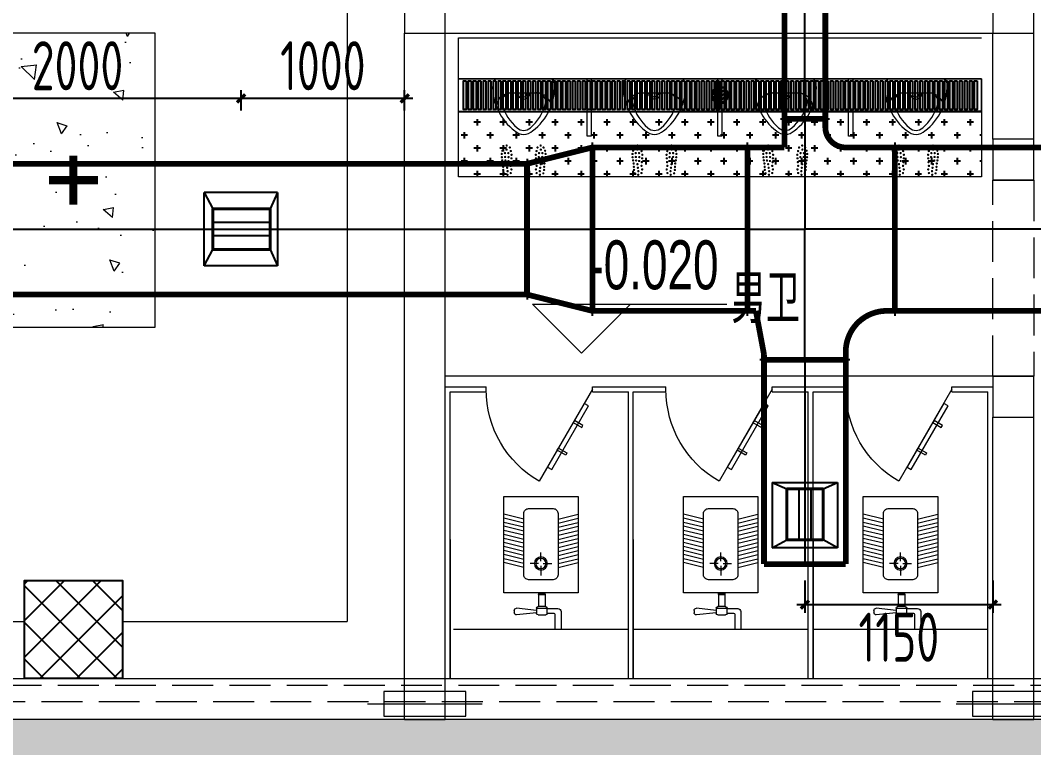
# Model space of a CAD drawing. Extents: x 4 to 13611208, y -605838 to 574722.
# Drawn here: x 12973639 to 12979839, y 414128 to 418580 of the extents above; entities that cross this region are included whole.
import ezdxf

# ---------------------------------------------------------------- set-up
doc = ezdxf.new("R2010")
doc.units = 0
doc.header["$LTSCALE"] = 1000
doc.header["$MEASUREMENT"] = 0
doc.linetypes.add('CENTER2', pattern=[28.575, 19.05, -3.175, 3.175, -3.175])
doc.linetypes.add('DASH', pattern=[0.35, 0.25, -0.1])
for name, color, linetype, lineweight in [('1-卫生洁具', 8, 'Continuous', 5), ('1-卫生间-设备', 8, 'Continuous', 13), ('1-预埋件', 8, 'Continuous', 5), ('建筑底图', 8, 'Continuous', 13), ('预埋件', 8, 'Continuous', 5)]:
    doc.layers.add(name, color=color, linetype=linetype, lineweight=lineweight)
for name, color, linetype in [('DUCT-X-P中心线', 5, 'CENTER2'), ('DUCT-X-P标注', 7, 'Continuous'), ('DUCT-X-P法兰', 2, 'Continuous'), ('DUCT-X-P管', 31, 'Continuous'), ('DUCT-X-P管端线', 2, 'Continuous'), ('DUCT-X-P风口', 7, 'Continuous'), ('洁具', 253, 'Continuous'), ('脚丫子', 8, 'Continuous')]:
    doc.layers.add(name, color=color, linetype=linetype)
doc.styles.add('du', font='gbenor.shx', dxfattribs={"width": 0.8, "bigfont": 'hztxt.shx'})
doc.styles.add('rs9-hz', font='rs9.shx', dxfattribs={"width": 0.7, "height": 3.5, "bigfont": 'hztxt.shx'})
doc.dimstyles.new('67', dxfattribs={"dimscale": 100, "dimtxt": 3, "dimasz": 0.5, "dimexe": 0.5, "dimexo": 2, "dimgap": 0.5, "dimtad": 2, "dimdec": 0, "dimrnd": 5, "dimzin": 0, "dimdsep": 46, "dimtxsty": 'du', "dimblk": 'ARCHTICK', "dimcen": 0, "dimdle": 0.5, "dimclrd": 256, "dimclre": 256, "dimclrt": 256, "dimazin": 0, "dimtfac": 1, "dimtdec": 0, "dimtix": 1, "dimtmove": 2, "dimatfit": 3, "dimfxl": 100, "dimtolj": 1, "dimtzin": 0, "dimlwd": -1, "dimlwe": -1, "dimarcsym": 0})

# ---------------------------------------------------------------- blocks, each defined once
blk = doc.blocks.new('dxg')
at = {"layer": '预埋件', "color": 8}
blk.add_line((12400099.7, -4150605.3), (12400799.7, -4150605.3), dxfattribs=at)
blk.add_lwpolyline([(12400199.7, -4150680.3), (12400199.7, -4150530.3), (12400699.7, -4150530.3), (12400699.7, -4150680.3), (12400199.7, -4150680.3)], dxfattribs=at)
blk = doc.blocks.new('小便斗')
at = {"layer": '1-卫生洁具'}
for p, q in [((4656537.5, -5638113.1), (4656537.5, -5638428.8)), ((4656624.2, -5638190.4), (4656624.2, -5638351.5))]:
    blk.add_line(p, q, dxfattribs=at)
for centre, radius, start, end in [((4656569.7, -5638113.1), 32.2, 85.60608, 180), ((4656584.7, -5638418.5), 337.8, 36.72012, 92.13291), ((4656717, -5638193.9), 92.9, 102.05962, 177.86108), ((4656677.8, -5638190.4), 53.7, 70.37171, 180), ((4656622.2, -5638409.3), 279.3, 39.88643, 74.70659), ((4656797.9, -5638271.5), 79.6, 0.38339, 43.68231), ((4656624.2, -5638271.1), 37.2, 270, 90), ((4656624.2, -5638271.1), 23.7, 270, 90), ((4656780.9, -5638279.1), 74, 6.29603, 41.33365), ((4656780.9, -5638262.8), 74, 318.66635, 353.70397), ((4656797.9, -5638270.4), 79.6, 316.31769, 359.61661), ((4656584.7, -5638123.4), 337.8, 267.86709, 323.27988), ((4656622.2, -5638132.6), 279.3, 285.29341, 320.11357), ((4656717, -5638348), 92.9, 182.13892, 257.94038), ((4656677.8, -5638351.5), 53.7, 180, 289.62829), ((4656569.7, -5638428.8), 32.2, 180, 274.39392)]:
    blk.add_arc(centre, radius, start, end, dxfattribs=at)
blk = doc.blocks.new('tyrty')
at = {"layer": '脚丫子', "const_width": 20}
for points in [[(278485, -251801, 1), (278491, -251782, 1)], [(278512, -251749, 1), (278517, -251729, 1)], [(278558, -251785, 1), (278564, -251766, 1)], [(278563, -251715, 1), (278569, -251696, 1)], [(278616, -251751, 1), (278622, -251732, 1)], [(278631, -251812, 1), (278637, -251793, 1)], [(278473, -251857, 1), (278479, -251838, 1)], [(278473, -251914, 1), (278479, -251895, 1)], [(278479, -251968, 1), (278485, -251948, 1)], [(278529, -251844, 1), (278535, -251825, 1)], [(278529, -251911, 1), (278535, -251892, 1)], [(278533, -251972, 1), (278538, -251953, 1)], [(278584, -251982, 1), (278589, -251963, 1)], [(278587, -251846, 1), (278592, -251827, 1)], [(278589, -251915, 1), (278594, -251896, 1)], [(278637, -251938, 1), (278643, -251919, 1)], [(278642, -251877, 1), (278648, -251858, 1)], [(278487, -252022, 1), (278493, -252003, 1)], [(278490, -252080, 1), (278495, -252061, 1)], [(278490, -252133, 1), (278496, -252114, 1)], [(278552, -252036, 1), (278558, -252017, 1)], [(278558, -252098, 1), (278564, -252079, 1)], [(278564, -252157, 1), (278570, -252138, 1)], [(278621, -252067, 1), (278627, -252048, 1)], [(278629, -252003, 1), (278635, -251984, 1)], [(278631, -252129, 1), (278637, -252110, 1)], [(278501, -252192, 1), (278507, -252173, 1)], [(278559, -252219, 1), (278565, -252200, 1)], [(278617, -252191, 1), (278622, -252172, 1)]]:
    blk.add_lwpolyline(points, format="xyb", close=True, dxfattribs=at)
blk = doc.blocks.new('tryrt')
at = {"layer": '脚丫子', "color": 3, "linetype": 'ByBlock', "lineweight": -3, "rotation": 1.924058197941013}
blk.add_blockref('tyrty', (-8405, -9449), dxfattribs=at)
at = {"layer": '脚丫子', "color": 3, "linetype": 'ByBlock', "lineweight": -3, "xscale": -1, "rotation": 358.075941802059}
blk.add_blockref('tyrty', (565901, -9449), dxfattribs=at)
blk = doc.blocks.new('蹲便器')
at = {"layer": '洁具', "color": 8, "lineweight": 5}
for p, q in [((-75518.7, -530036.9), (-75548.7, -529914.3)), ((-75493.6, -530036.9), (-75523.6, -529914.3)), ((-75468.4, -530036.9), (-75498.4, -529914.3)), ((-75444.4, -530036.9), (-75474.4, -529914.3)), ((-75419.3, -530036.9), (-75449.3, -529914.3)), ((-75394.2, -530036.9), (-75424.2, -529914.3)), ((-75370.2, -530036.9), (-75400.2, -529914.3)), ((-75345.1, -530036.9), (-75375.1, -529914.3)), ((-75319.9, -530036.9), (-75349.9, -529914.3)), ((-75295.9, -530036.9), (-75325.9, -529914.3)), ((-75270.8, -530036.9), (-75300.8, -529914.3)), ((-75245.7, -530036.9), (-75275.7, -529914.3)), ((-75221.7, -530036.9), (-75251.7, -529914.3)), ((-74959.3, -530114.6), (-74972.5, -529993.3)), ((-74959.7, -529979.2), (-74945, -529979.2)), ((-74944.8, -530114.6), (-74932.3, -529993.3)), ((-75246.5, -530127), (-75246.5, -530075.2)), ((-75261.2, -530141.8), (-75313.1, -530141.8)), ((-75246.5, -530156.6), (-75246.5, -530208.4)), ((-75231.7, -530141.8), (-75173.2, -530141.8)), ((-75064.1, -530133.9), (-75064.1, -530161.7)), ((-75057.7, -530127.5), (-74983.1, -530127.5)), ((-75057.7, -530127.5), (-75057.7, -530168.1)), ((-74983.1, -530171.3), (-74983.1, -530124.2)), ((-74973.5, -530114.6), (-74941.5, -530114.6)), ((-74973.5, -530114.6), (-74973.5, -530180.9)), ((-74931.9, -530124.2), (-74931.9, -530171.3)), ((-75057.7, -530168.1), (-74983.1, -530168.1)), ((-74941.5, -530180.9), (-74973.5, -530180.9)), ((-74971.5, -530180.9), (-74971.5, -530246.1)), ((-74942.4, -530180.9), (-74942.4, -530220.9)), ((-75518.7, -530246.7), (-75548.7, -530369.3)), ((-75493.6, -530246.7), (-75523.6, -530369.3)), ((-75468.4, -530246.7), (-75498.4, -530369.3)), ((-75444.4, -530246.7), (-75474.4, -530369.3)), ((-75419.3, -530246.7), (-75449.3, -530369.3)), ((-75394.2, -530246.7), (-75424.2, -530369.3)), ((-75370.2, -530246.7), (-75400.2, -530369.3)), ((-75345.1, -530246.7), (-75375.1, -530369.3)), ((-75319.9, -530246.7), (-75349.9, -530369.3)), ((-75295.9, -530246.7), (-75325.9, -530369.3)), ((-75270.8, -530246.7), (-75300.8, -530369.3)), ((-75245.7, -530246.7), (-75275.7, -530369.3)), ((-75221.7, -530246.7), (-75251.7, -530369.3)), ((-74952.3, -530265.3), (-74842.4, -530265.3)), ((-74936, -530227.3), (-74842.4, -530227.3))]:
    blk.add_line(p, q, dxfattribs=at)
blk.add_lwpolyline([(-75657.4, -529914.3), (-75657.4, -530369.3), (-75067.4, -530369.3), (-75067.4, -529914.3)], close=True, dxfattribs=at)
blk.add_lwpolyline([(-75582.4, -530066.9), (-75582.4, -530216.7, 0.414214), (-75552.4, -530246.7), (-75177.4, -530246.7, 0.414214), (-75147.4, -530216.7), (-75147.4, -530066.9, 0.414214), (-75177.4, -530036.9), (-75552.4, -530036.9, 0.414214)], format="xyb", close=True, dxfattribs=at)
for radius in [40, 31.7]:
    blk.add_circle((-75246.5, -530141.8), radius, dxfattribs=at)
for centre, radius, start, end in [((-74959.7, -529992), 12.8, 90, 185.64984), ((-74945, -529992), 12.8, 354.35016, 90), ((-75057.7, -530133.9), 6.4, 90, 180), ((-75057.7, -530161.7), 6.4, 180, 270), ((-74973.5, -530124.2), 9.6, 90, 180), ((-74941.5, -530124.2), 9.6, 0, 90), ((-74973.5, -530171.3), 9.6, 180, 270), ((-74936, -530220.9), 6.4, 180, 270), ((-74941.5, -530171.3), 9.6, 270, 0), ((-74952.3, -530246.1), 19.2, 180, 270)]:
    blk.add_arc(centre, radius, start, end, dxfattribs=at)
blk = doc.blocks.new('厕所衣钩01')
at = {"layer": '1-卫生间-设备', "color": 75}
for points in [[(41989.2, 41186), (41989.2, 41126), (42004.2, 41126), (42004.2, 41186)], [(42199.2, 41186), (42199.2, 41126), (42184.2, 41126), (42184.2, 41186)], [(41869.2, 41156), (41869.2, 41126), (42319.2, 41126), (42319.2, 41156)]]:
    blk.add_lwpolyline(points, close=True, dxfattribs=at)
blk = doc.blocks.new('ymj')
at = {"layer": '1-预埋件', "const_width": 50}
for points in [[(742673.8, -214913.8), (742673.8, -214613.8)], [(742523.8, -214763.8), (742823.8, -214763.8)]]:
    blk.add_lwpolyline(points, dxfattribs=at)
blk = doc.blocks.new('3号出入口附属')
at = {"layer": '建筑底图'}
h = blk.add_hatch(dxfattribs=at)
h.set_pattern_fill('钢筋混凝土', color=8, scale=100, style=0)
h.set_pattern_definition([(45, (0, 0), (-176.7766953, 176.7766953), []), (50, (0, 0), (717.260183, -62.752135), [75, -825]), (355, (0, 0), (-138.751334, 752.192134), [60, -660]), (100.4514, (59.8, -5.2), (578.50938, 689.439542), [63.74019, -701.14211]), (46.1842, (0, 200), (1067.24105, -165.519014), [112.5, -1237.5]), (96.6356, (88.9, 186.2), (934.66271, 974.11787), [95.61029, -1051.713]), (351.1842, (0, 200), (934.66195, 974.1186), [90, -990]), (21, (100, 150), (596.907052, -402.61889), [75, -825]), (326, (100, 150), (243.31533, 725.150045), [60, -660]), (71.4514, (149.74, 116.45), (840.22263, 322.530497), [63.74019, -701.14211]), (37.5, (0, 0), (12.1598553, 332.893854), [0, -652, 0, -670, 0, -662.5]), (7.5, (0, 0), (263.069537, 394.411712), [0, -382, 0, -637, 0, -252.5]), (327.5, (-223, 0), (533.822436, -22.554872), [0, -250, 0, -780, 0, -1035]), (317.5, (-323, 0), (583.18617, 100.104982), [0, -325, 0, -518, 0, -735])])
h.paths.add_polyline_path([(11912754.3, 283768.3), (11912754.3, 273868.3), (11932334.3, 273868.3), (11932334.3, 272018.3), (11930772.1, 272018.3), (11930772.1, 271318.3), (11932934.3, 271318.3), (11932934.3, 275968.3), (11938354.3, 275968.3), (11938354.3, 275468.3), (11939104.3, 275468.3), (11939104.3, 271318.3), (11939704.3, 271318.3), (11939704.3, 276068.3), (11938954.3, 276068.3), (11938954.3, 280468.3), (11939704.3, 280468.3), (11939704.3, 281068.3), (11938354.3, 281068.3), (11938354.3, 276568.3), (11932434.3, 276568.3), (11932434.3, 274468.3), (11913354.3, 274468.3), (11913354.3, 283768.3)])
h = blk.add_hatch(dxfattribs=at)
h.set_pattern_fill('混凝土', color=256, scale=100, angle=90)
h.set_pattern_definition([(140, (11512442.33, -497968.4), (62.75213, 717.2602), [75, -825]), (85, (11512442.3, -497968.4), (-752.19213, -138.75133), [60, -660]), (190.4514, (11512447.56, -497908.6), (-689.43954, 578.5094), [63.7402, -701.1421]), (136.1842, (11512242.3, -497968.4), (165.519, 1067.24105), [112.5, -1237.5]), (186.6356, (11512256.1, -497879.5), (-974.1179, 934.6627), [95.6103, -1051.713]), (81.1842, (11512242.3, -497968.4), (-974.1186, 934.662), [90, -990]), (111, (11512292.33, -497868.4), (402.6189, 596.90705), [75, -825]), (56, (11512292.3, -497868.4), (-725.15005, 243.31533), [60, -660]), (161.4514, (11512325.9, -497818.66), (-322.5305, 840.22263), [63.7402, -701.1421]), (127.5, (11512442.33, -497968.4), (-332.893854, 12.159855), [0, -652, 0, -670, 0, -662.5]), (97.5, (11512442.33, -497968.4), (-394.41171, 263.06954), [0, -382, 0, -637, 0, -252.5]), (57.5, (11512442.33, -498191.4), (22.55487, 533.82244), [0, -250, 0, -780, 0, -1035]), (47.5, (11512442.33, -498291.4), (-100.10498, 583.18617), [0, -325, 0, -518, 0, -735])])
h.paths.add_polyline_path([(11923659.3, 278668.3), (11923659.3, 276868.3), (11924659.3, 276868.3), (11924659.3, 278668.3)])
at = {"layer": '建筑底图', "linetype": 'ByBlock', "lineweight": -3}
h = blk.add_hatch(dxfattribs=at)
h.set_pattern_fill('ANSI31', color=8, scale=10)
h.set_pattern_definition([(45, (12576604.178, 972513.797), (-11.22532015, 11.22532015), [])])
edge = h.paths.add_edge_path()
edge.add_arc((11928114.1, 278288.5), 50, 0, 360)
h = blk.add_hatch(dxfattribs=at)
h.set_pattern_fill('CROSS', color=8, scale=50, angle=90)
h.set_pattern_definition([(270, (11677065.406, 549737.87), (-79.375, -79.375), [39.6875, -119.0625]), (180, (11677085.25, 549718.025), (-79.375, 79.375), [39.6875, -119.0625])])
h.paths.add_polyline_path([(11926514.3, 278188.3), (11926514.3, 277788.3), (11929714.3, 277788.3), (11929714.3, 278188.3)])
h = blk.add_hatch(dxfattribs=at)
h.set_pattern_fill('ANSI37', color=256, scale=100)
h.set_pattern_definition([(45, (12613437.16, 922621.68), (-112.253202, 112.253202), []), (135, (12613437.16, 922621.68), (-112.253202, -112.253202), [])])
h.paths.add_polyline_path([(11924459.3, 274718.3), (11923859.3, 274718.3), (11923859.3, 275318.3), (11924459.3, 275318.3)])
at = {"layer": '建筑底图'}
for p, q in [((11925834.3, 280258.3), (11925834.3, 275068.3)), ((11926184.3, 278918.3), (11926184.3, 278668.3)), ((11926184.3, 274468.3), (11926184.3, 278668.3)), ((11929784.3, 276568.3), (11926434.3, 276568.3)), ((11929784.3, 276568.3), (11929784.3, 276318.3)), ((11930034.3, 276568.3), (11929784.3, 276568.3)), ((11930034.3, 276318.3), (11930034.3, 276568.3)), ((11926434.3, 274718.3), (11926434.3, 276503.3)), ((11926434.3, 276503.3), (11926684.3, 276503.3)), ((11926464.3, 274718.3), (11926464.3, 276473.3)), ((11926464.3, 276473.3), (11926684.3, 276473.3)), ((11926464.3, 274718.3), (11926464.3, 276473.3)), ((11926484.3, 276503.3), (11926634.3, 276503.3)), ((11926484.3, 276473.3), (11926634.3, 276473.3)), ((11926684.3, 276473.3), (11926684.3, 276503.3)), ((11927334.3, 276503.3), (11927534.3, 276503.3)), ((11927334.3, 276473.3), (11927334.3, 276503.3)), ((11927334.3, 276473.3), (11927554.3, 276473.3)), ((11927504.3, 276503.3), (11927734.3, 276503.3)), ((11927554.3, 276503.3), (11927784.3, 276503.3)), ((11927554.3, 274718.3), (11927554.3, 276473.3)), ((11927584.3, 274718.3), (11927584.3, 276473.3)), ((11927584.3, 276473.3), (11927734.3, 276473.3)), ((11927584.3, 274718.3), (11927584.3, 276473.3)), ((11927584.3, 276473.3), (11927784.3, 276473.3)), ((11927784.3, 276473.3), (11927784.3, 276503.3)), ((11928434.3, 276503.3), (11928634.3, 276503.3)), ((11928434.3, 276473.3), (11928434.3, 276503.3)), ((11928434.3, 276473.3), (11928654.3, 276473.3)), ((11928604.3, 276503.3), (11928834.3, 276503.3)), ((11928654.3, 276503.3), (11928884.3, 276503.3)), ((11928654.3, 274718.3), (11928654.3, 276473.3)), ((11928684.3, 274718.3), (11928684.3, 276473.3)), ((11928684.3, 276473.3), (11928834.3, 276473.3)), ((11928684.3, 274718.3), (11928684.3, 276473.3)), ((11928684.3, 276473.3), (11928884.3, 276473.3)), ((11928884.3, 276473.3), (11928884.3, 276503.3)), ((11929534.3, 276503.3), (11929734.3, 276503.3)), ((11929534.3, 276473.3), (11929534.3, 276503.3)), ((11929534.3, 276473.3), (11929754.3, 276473.3)), ((11929704.3, 276503.3), (11929784.3, 276503.3)), ((11929754.3, 274718.3), (11929754.3, 276473.3)), ((11929784.3, 274468.3), (11929784.3, 276318.3)), ((11929784.3, 276318.3), (11930034.3, 276318.3)), ((11930034.3, 274468.3), (11930034.3, 276318.3)), ((11922484.3, 275068.3), (11923859.3, 275068.3)), ((11924459.3, 275068.3), (11925834.3, 275068.3)), ((11927554.3, 275018.3), (11926484.3, 275018.3)), ((11928654.3, 275018.3), (11927584.3, 275018.3)), ((11929754.3, 275018.3), (11928684.3, 275018.3)), ((11932434.3, 274468.3), (11913354.3, 274468.3)), ((11927934.3, 274468.3), (11922859.3, 274468.3)), ((11926184.3, 274468.3), (11926434.3, 274468.3)), ((11929784.3, 274468.3), (11930034.3, 274468.3))]:
    blk.add_line(p, q, dxfattribs=at)
at = {"layer": '建筑底图', "color": 8}
for p, q in [((11926434.3, 278668.3), (11926434.3, 278918.3)), ((11929784.3, 278918.3), (11929784.3, 278668.3)), ((11930034.3, 278668.3), (11930034.3, 278918.3)), ((11926184.3, 278668.3), (11926434.3, 278668.3)), ((11926434.3, 278668.3), (11929784.3, 278668.3)), ((11926434.3, 274468.3), (11926434.3, 278668.3)), ((11926514.3, 278638.3), (11929714.3, 278638.3)), ((11929784.3, 278668.3), (11930034.3, 278668.3)), ((11929784.3, 278018.3), (11929784.3, 278668.3)), ((11930034.3, 278018.3), (11930034.3, 278668.3)), ((11926514.3, 278388.3), (11929714.3, 278388.3)), ((11929784.3, 278018.3), (11929784.3, 277768.3)), ((11930034.3, 278018.3), (11929784.3, 278018.3)), ((11930034.3, 277768.3), (11930034.3, 278018.3)), ((11929784.3, 277768.3), (11930034.3, 277768.3)), ((11927268, 276710), (11926968, 277010)), ((11926968, 277010), (11928157.5, 277010)), ((11927268, 276710), (11927568, 277010))]:
    blk.add_line(p, q, dxfattribs=at)
at = {"layer": '建筑底图', "color": 8, "linetype": 'ByBlock'}
for p, q in [((11926514.3, 277788.3), (11926514.3, 278638.3)), ((11929713.9, 277788.3), (11926514.3, 277788.3))]:
    blk.add_line(p, q, dxfattribs=at)
at = {"layer": '建筑底图', "color": 8, "linetype": 'ByBlock', "lineweight": -3}
for p, q in [((11926514.3, 278188.3), (11929714.3, 278188.3)), ((11929714.3, 278188.3), (11927866.7, 278188.3))]:
    blk.add_line(p, q, dxfattribs=at)
at = {"layer": '建筑底图', "color": 8, "linetype": 'DASH'}
blk.add_line((11930034.3, 277768.3), (11929784.3, 277768.3), dxfattribs=at)
at = {"layer": '建筑底图', "linetype": 'DASH'}
blk.add_line((11929784.3, 276568.3), (11930034.3, 276568.3), dxfattribs=at)
at = {"layer": '建筑底图', "ltscale": 3}
for p, q in [((11926464.3, 275568.3), (11926464.3, 274718.3)), ((11927584.3, 275568.3), (11927584.3, 274718.3)), ((11928684.3, 275568.3), (11928684.3, 274718.3)), ((11927584.3, 275368.3), (11927584.3, 274718.3)), ((11928684.3, 275368.3), (11928684.3, 274718.3))]:
    blk.add_line(p, q, dxfattribs=at)
at = {"layer": '建筑底图', "color": 8, "linetype": 'DASH'}
for points in [[(11913464.3, 283768.3), (11913464.3, 274578.3), (11932434.3, 274578.3)], [(11913564.3, 283768.3), (11913564.3, 274678.3), (11932434.3, 274678.3)]]:
    blk.add_lwpolyline(points, dxfattribs=at)
at = {"layer": '建筑底图', "color": 8, "ltscale": 3}
blk.add_lwpolyline([(11913604.3, 283768.3), (11913604.3, 274718.3), (11932434.3, 274718.3)], dxfattribs=at)
at = {"layer": '建筑底图'}
blk.add_lwpolyline([(11923659.3, 278668.3), (11923659.3, 276868.3), (11924659.3, 276868.3), (11924659.3, 278668.3)], close=True, dxfattribs=at)
at = {"layer": '建筑底图', "color": 8, "linetype": 'ByBlock'}
for points in [[(11926514.3, 278388.3), (11929714.3, 278388.3), (11929714.3, 277788.3), (11926514.3, 277788.3)], [(11926514.3, 278188.3), (11929714.3, 278188.3), (11929714.3, 278388.3), (11926514.3, 278388.3)]]:
    blk.add_lwpolyline(points, dxfattribs=at)
at = {"layer": '建筑底图', "color": 8}
for points in [[(11927326.8, 278388.3), (11927326.8, 278038.3), (11927301.8, 278038.3), (11927301.8, 278388.3)], [(11928126.8, 278388.3), (11928126.8, 278038.3), (11928101.8, 278038.3), (11928101.8, 278388.3)], [(11928926.8, 278388.3), (11928926.8, 278038.3), (11928901.8, 278038.3), (11928901.8, 278388.3)]]:
    blk.add_lwpolyline(points, close=True, dxfattribs=at)
at = {"layer": '建筑底图', "color": 8, "linetype": 'ByBlock', "lineweight": -3}
for points in [[(11926561.9, 278376.7), (11926561.9, 278199.9), (11926546.5, 278199.9), (11926546.5, 278376.7)], [(11926561.9, 278376.7), (11926561.9, 278199.9), (11926546.5, 278199.9), (11926546.5, 278376.7)], [(11926592.2, 278376.7), (11926592.2, 278199.9), (11926576.9, 278199.9), (11926576.9, 278376.7)], [(11926622.6, 278376.7), (11926622.6, 278199.9), (11926607.2, 278199.9), (11926607.2, 278376.7)], [(11926622.6, 278376.7), (11926622.6, 278199.9), (11926607.2, 278199.9), (11926607.2, 278376.7)], [(11926652.9, 278376.7), (11926652.9, 278199.9), (11926637.6, 278199.9), (11926637.6, 278376.7)], [(11926683.3, 278376.7), (11926683.3, 278199.9), (11926667.9, 278199.9), (11926667.9, 278376.7)], [(11926713.6, 278376.7), (11926713.6, 278199.9), (11926698.3, 278199.9), (11926698.3, 278376.7)], [(11926713.6, 278376.7), (11926713.6, 278199.9), (11926698.3, 278199.9), (11926698.3, 278376.7)], [(11926744, 278376.7), (11926744, 278199.9), (11926728.6, 278199.9), (11926728.6, 278376.7)], [(11926774.3, 278376.7), (11926774.3, 278199.9), (11926759, 278199.9), (11926759, 278376.7)], [(11926774.3, 278376.7), (11926774.3, 278199.9), (11926759, 278199.9), (11926759, 278376.7)], [(11926804.7, 278376.7), (11926804.7, 278199.9), (11926789.3, 278199.9), (11926789.3, 278376.7)], [(11926835, 278376.7), (11926835, 278199.9), (11926819.7, 278199.9), (11926819.7, 278376.7)], [(11926835, 278376.7), (11926835, 278199.9), (11926819.7, 278199.9), (11926819.7, 278376.7)], [(11926865.4, 278376.7), (11926865.4, 278199.9), (11926850, 278199.9), (11926850, 278376.7)], [(11926895.7, 278376.7), (11926895.7, 278199.9), (11926880.4, 278199.9), (11926880.4, 278376.7)], [(11926895.7, 278376.7), (11926895.7, 278199.9), (11926880.4, 278199.9), (11926880.4, 278376.7)], [(11926926.1, 278376.7), (11926926.1, 278199.9), (11926910.7, 278199.9), (11926910.7, 278376.7)], [(11926956.5, 278376.7), (11926956.5, 278199.9), (11926941.1, 278199.9), (11926941.1, 278376.7)], [(11926956.5, 278376.7), (11926956.5, 278199.9), (11926941.1, 278199.9), (11926941.1, 278376.7)], [(11926986.8, 278376.7), (11926986.8, 278199.9), (11926971.5, 278199.9), (11926971.5, 278376.7)], [(11927017.2, 278376.7), (11927017.2, 278199.9), (11927001.8, 278199.9), (11927001.8, 278376.7)], [(11927017.2, 278376.7), (11927017.2, 278199.9), (11927001.8, 278199.9), (11927001.8, 278376.7)], [(11927047.5, 278376.7), (11927047.5, 278199.9), (11927032.2, 278199.9), (11927032.2, 278376.7)], [(11927077.9, 278376.7), (11927077.9, 278199.9), (11927062.5, 278199.9), (11927062.5, 278376.7)], [(11927077.9, 278376.7), (11927077.9, 278199.9), (11927062.5, 278199.9), (11927062.5, 278376.7)], [(11927108.2, 278376.7), (11927108.2, 278199.9), (11927092.9, 278199.9), (11927092.9, 278376.7)], [(11927138.6, 278376.7), (11927138.6, 278199.9), (11927123.2, 278199.9), (11927123.2, 278376.7)], [(11927138.6, 278376.7), (11927138.6, 278199.9), (11927123.2, 278199.9), (11927123.2, 278376.7)], [(11927168.9, 278376.7), (11927168.9, 278199.9), (11927153.6, 278199.9), (11927153.6, 278376.7)], [(11927199.3, 278376.7), (11927199.3, 278199.9), (11927183.9, 278199.9), (11927183.9, 278376.7)], [(11927199.3, 278376.7), (11927199.3, 278199.9), (11927183.9, 278199.9), (11927183.9, 278376.7)], [(11927229.6, 278376.7), (11927229.6, 278199.9), (11927214.3, 278199.9), (11927214.3, 278376.7)], [(11927260, 278376.7), (11927260, 278199.9), (11927244.6, 278199.9), (11927244.6, 278376.7)], [(11927260, 278376.7), (11927260, 278199.9), (11927244.6, 278199.9), (11927244.6, 278376.7)], [(11927290.3, 278376.7), (11927290.3, 278199.9), (11927275, 278199.9), (11927275, 278376.7)], [(11927320.7, 278376.7), (11927320.7, 278199.9), (11927305.3, 278199.9), (11927305.3, 278376.7)], [(11927320.7, 278376.7), (11927320.7, 278199.9), (11927305.3, 278199.9), (11927305.3, 278376.7)], [(11927351, 278376.7), (11927351, 278199.9), (11927335.7, 278199.9), (11927335.7, 278376.7)], [(11927381.4, 278376.7), (11927381.4, 278199.9), (11927366, 278199.9), (11927366, 278376.7)], [(11927381.4, 278376.7), (11927381.4, 278199.9), (11927366, 278199.9), (11927366, 278376.7)], [(11927411.7, 278376.7), (11927411.7, 278199.9), (11927396.4, 278199.9), (11927396.4, 278376.7)], [(11927442.1, 278376.7), (11927442.1, 278199.9), (11927426.7, 278199.9), (11927426.7, 278376.7)], [(11927442.1, 278376.7), (11927442.1, 278199.9), (11927426.7, 278199.9), (11927426.7, 278376.7)], [(11927472.5, 278376.7), (11927472.5, 278199.9), (11927457.1, 278199.9), (11927457.1, 278376.7)], [(11927502.8, 278376.7), (11927502.8, 278199.9), (11927487.5, 278199.9), (11927487.5, 278376.7)], [(11927502.8, 278376.7), (11927502.8, 278199.9), (11927487.5, 278199.9), (11927487.5, 278376.7)], [(11927533.2, 278376.7), (11927533.2, 278199.9), (11927517.8, 278199.9), (11927517.8, 278376.7)], [(11927563.5, 278376.7), (11927563.5, 278199.9), (11927548.2, 278199.9), (11927548.2, 278376.7)], [(11927563.5, 278376.7), (11927563.5, 278199.9), (11927548.2, 278199.9), (11927548.2, 278376.7)], [(11927593.9, 278376.7), (11927593.9, 278199.9), (11927578.5, 278199.9), (11927578.5, 278376.7)], [(11927624.2, 278376.7), (11927624.2, 278199.9), (11927608.9, 278199.9), (11927608.9, 278376.7)], [(11927624.2, 278376.7), (11927624.2, 278199.9), (11927608.9, 278199.9), (11927608.9, 278376.7)], [(11927654.6, 278376.7), (11927654.6, 278199.9), (11927639.2, 278199.9), (11927639.2, 278376.7)], [(11927684.9, 278376.7), (11927684.9, 278199.9), (11927669.6, 278199.9), (11927669.6, 278376.7)], [(11927684.9, 278376.7), (11927684.9, 278199.9), (11927669.6, 278199.9), (11927669.6, 278376.7)], [(11927715.3, 278376.7), (11927715.3, 278199.9), (11927699.9, 278199.9), (11927699.9, 278376.7)], [(11927745.6, 278376.7), (11927745.6, 278199.9), (11927730.3, 278199.9), (11927730.3, 278376.7)], [(11927745.6, 278376.7), (11927745.6, 278199.9), (11927730.3, 278199.9), (11927730.3, 278376.7)], [(11927776, 278376.7), (11927776, 278199.9), (11927760.6, 278199.9), (11927760.6, 278376.7)], [(11927806.3, 278376.7), (11927806.3, 278199.9), (11927791, 278199.9), (11927791, 278376.7)], [(11927806.3, 278376.7), (11927806.3, 278199.9), (11927791, 278199.9), (11927791, 278376.7)], [(11927836.7, 278376.7), (11927836.7, 278199.9), (11927821.3, 278199.9), (11927821.3, 278376.7)], [(11927867, 278376.7), (11927867, 278199.9), (11927851.7, 278199.9), (11927851.7, 278376.7)], [(11927867, 278376.7), (11927867, 278199.9), (11927851.7, 278199.9), (11927851.7, 278376.7)], [(11927897.4, 278376.7), (11927897.4, 278199.9), (11927882, 278199.9), (11927882, 278376.7)], [(11927927.7, 278376.7), (11927927.7, 278199.9), (11927912.4, 278199.9), (11927912.4, 278376.7)], [(11927958.1, 278376.7), (11927958.1, 278199.9), (11927942.7, 278199.9), (11927942.7, 278376.7)], [(11927958.1, 278376.7), (11927958.1, 278199.9), (11927942.7, 278199.9), (11927942.7, 278376.7)], [(11927988.4, 278376.7), (11927988.4, 278199.9), (11927973.1, 278199.9), (11927973.1, 278376.7)], [(11928018.8, 278376.7), (11928018.8, 278199.9), (11928003.4, 278199.9), (11928003.4, 278376.7)], [(11928018.8, 278376.7), (11928018.8, 278199.9), (11928003.4, 278199.9), (11928003.4, 278376.7)], [(11928049.2, 278376.7), (11928049.2, 278199.9), (11928033.8, 278199.9), (11928033.8, 278376.7)], [(11928079.5, 278376.7), (11928079.5, 278199.9), (11928064.2, 278199.9), (11928064.2, 278376.7)], [(11928079.5, 278376.7), (11928079.5, 278199.9), (11928064.2, 278199.9), (11928064.2, 278376.7)], [(11928109.9, 278376.7), (11928109.9, 278199.9), (11928094.5, 278199.9), (11928094.5, 278376.7)], [(11928140.2, 278376.7), (11928140.2, 278199.9), (11928124.9, 278199.9), (11928124.9, 278376.7)], [(11928140.2, 278376.7), (11928140.2, 278199.9), (11928124.9, 278199.9), (11928124.9, 278376.7)], [(11928170.6, 278376.7), (11928170.6, 278199.9), (11928155.2, 278199.9), (11928155.2, 278376.7)], [(11928200.9, 278376.7), (11928200.9, 278199.9), (11928185.6, 278199.9), (11928185.6, 278376.7)], [(11928200.9, 278376.7), (11928200.9, 278199.9), (11928185.6, 278199.9), (11928185.6, 278376.7)], [(11928231.3, 278376.7), (11928231.3, 278199.9), (11928215.9, 278199.9), (11928215.9, 278376.7)], [(11928261.6, 278376.7), (11928261.6, 278199.9), (11928246.3, 278199.9), (11928246.3, 278376.7)], [(11928261.6, 278376.7), (11928261.6, 278199.9), (11928246.3, 278199.9), (11928246.3, 278376.7)], [(11928292, 278376.7), (11928292, 278199.9), (11928276.6, 278199.9), (11928276.6, 278376.7)], [(11928322.3, 278376.7), (11928322.3, 278199.9), (11928307, 278199.9), (11928307, 278376.7)], [(11928322.3, 278376.7), (11928322.3, 278199.9), (11928307, 278199.9), (11928307, 278376.7)], [(11928352.7, 278376.7), (11928352.7, 278199.9), (11928337.3, 278199.9), (11928337.3, 278376.7)], [(11928383, 278376.7), (11928383, 278199.9), (11928367.7, 278199.9), (11928367.7, 278376.7)], [(11928383, 278376.7), (11928383, 278199.9), (11928367.7, 278199.9), (11928367.7, 278376.7)], [(11928413.4, 278376.7), (11928413.4, 278199.9), (11928398, 278199.9), (11928398, 278376.7)], [(11928443.7, 278376.7), (11928443.7, 278199.9), (11928428.4, 278199.9), (11928428.4, 278376.7)], [(11928443.7, 278376.7), (11928443.7, 278199.9), (11928428.4, 278199.9), (11928428.4, 278376.7)], [(11928474.1, 278376.7), (11928474.1, 278199.9), (11928458.7, 278199.9), (11928458.7, 278376.7)], [(11928504.4, 278376.7), (11928504.4, 278199.9), (11928489.1, 278199.9), (11928489.1, 278376.7)], [(11928504.4, 278376.7), (11928504.4, 278199.9), (11928489.1, 278199.9), (11928489.1, 278376.7)], [(11928534.8, 278376.7), (11928534.8, 278199.9), (11928519.4, 278199.9), (11928519.4, 278376.7)], [(11928565.1, 278376.7), (11928565.1, 278199.9), (11928549.8, 278199.9), (11928549.8, 278376.7)], [(11928565.1, 278376.7), (11928565.1, 278199.9), (11928549.8, 278199.9), (11928549.8, 278376.7)], [(11928595.5, 278376.7), (11928595.5, 278199.9), (11928580.1, 278199.9), (11928580.1, 278376.7)], [(11928625.9, 278376.7), (11928625.9, 278199.9), (11928610.5, 278199.9), (11928610.5, 278376.7)], [(11928625.9, 278376.7), (11928625.9, 278199.9), (11928610.5, 278199.9), (11928610.5, 278376.7)], [(11928656.2, 278376.7), (11928656.2, 278199.9), (11928640.9, 278199.9), (11928640.9, 278376.7)], [(11928686.6, 278376.7), (11928686.6, 278199.9), (11928671.2, 278199.9), (11928671.2, 278376.7)], [(11928686.6, 278376.7), (11928686.6, 278199.9), (11928671.2, 278199.9), (11928671.2, 278376.7)], [(11928716.9, 278376.7), (11928716.9, 278199.9), (11928701.6, 278199.9), (11928701.6, 278376.7)], [(11928747.3, 278376.7), (11928747.3, 278199.9), (11928731.9, 278199.9), (11928731.9, 278376.7)], [(11928747.3, 278376.7), (11928747.3, 278199.9), (11928731.9, 278199.9), (11928731.9, 278376.7)], [(11928777.6, 278376.7), (11928777.6, 278199.9), (11928762.3, 278199.9), (11928762.3, 278376.7)], [(11928808, 278376.7), (11928808, 278199.9), (11928792.6, 278199.9), (11928792.6, 278376.7)], [(11928808, 278376.7), (11928808, 278199.9), (11928792.6, 278199.9), (11928792.6, 278376.7)], [(11928838.3, 278376.7), (11928838.3, 278199.9), (11928823, 278199.9), (11928823, 278376.7)], [(11928868.7, 278376.7), (11928868.7, 278199.9), (11928853.3, 278199.9), (11928853.3, 278376.7)], [(11928868.7, 278376.7), (11928868.7, 278199.9), (11928853.3, 278199.9), (11928853.3, 278376.7)], [(11928899, 278376.7), (11928899, 278199.9), (11928883.7, 278199.9), (11928883.7, 278376.7)], [(11928929.4, 278376.7), (11928929.4, 278199.9), (11928914, 278199.9), (11928914, 278376.7)], [(11928929.4, 278376.7), (11928929.4, 278199.9), (11928914, 278199.9), (11928914, 278376.7)], [(11928959.7, 278376.7), (11928959.7, 278199.9), (11928944.4, 278199.9), (11928944.4, 278376.7)], [(11928990.1, 278376.7), (11928990.1, 278199.9), (11928974.7, 278199.9), (11928974.7, 278376.7)], [(11928990.1, 278376.7), (11928990.1, 278199.9), (11928974.7, 278199.9), (11928974.7, 278376.7)], [(11929020.4, 278376.7), (11929020.4, 278199.9), (11929005.1, 278199.9), (11929005.1, 278376.7)], [(11929050.8, 278376.7), (11929050.8, 278199.9), (11929035.4, 278199.9), (11929035.4, 278376.7)], [(11929050.8, 278376.7), (11929050.8, 278199.9), (11929035.4, 278199.9), (11929035.4, 278376.7)], [(11929081.1, 278376.7), (11929081.1, 278199.9), (11929065.8, 278199.9), (11929065.8, 278376.7)], [(11929111.5, 278376.7), (11929111.5, 278199.9), (11929096.1, 278199.9), (11929096.1, 278376.7)], [(11929111.5, 278376.7), (11929111.5, 278199.9), (11929096.1, 278199.9), (11929096.1, 278376.7)], [(11929141.8, 278376.7), (11929141.8, 278199.9), (11929126.5, 278199.9), (11929126.5, 278376.7)], [(11929172.2, 278376.7), (11929172.2, 278199.9), (11929156.8, 278199.9), (11929156.8, 278376.7)], [(11929172.2, 278376.7), (11929172.2, 278199.9), (11929156.8, 278199.9), (11929156.8, 278376.7)], [(11929202.6, 278376.7), (11929202.6, 278199.9), (11929187.2, 278199.9), (11929187.2, 278376.7)], [(11929232.9, 278376.7), (11929232.9, 278199.9), (11929217.6, 278199.9), (11929217.6, 278376.7)], [(11929232.9, 278376.7), (11929232.9, 278199.9), (11929217.6, 278199.9), (11929217.6, 278376.7)], [(11929263.3, 278376.7), (11929263.3, 278199.9), (11929247.9, 278199.9), (11929247.9, 278376.7)], [(11929293.6, 278376.7), (11929293.6, 278199.9), (11929278.3, 278199.9), (11929278.3, 278376.7)], [(11929293.6, 278376.7), (11929293.6, 278199.9), (11929278.3, 278199.9), (11929278.3, 278376.7)], [(11929324, 278376.7), (11929324, 278199.9), (11929308.6, 278199.9), (11929308.6, 278376.7)], [(11929354.3, 278376.7), (11929354.3, 278199.9), (11929339, 278199.9), (11929339, 278376.7)], [(11929354.3, 278376.7), (11929354.3, 278199.9), (11929339, 278199.9), (11929339, 278376.7)], [(11929384.7, 278376.7), (11929384.7, 278199.9), (11929369.3, 278199.9), (11929369.3, 278376.7)], [(11929415, 278376.7), (11929415, 278199.9), (11929399.7, 278199.9), (11929399.7, 278376.7)], [(11929415, 278376.7), (11929415, 278199.9), (11929399.7, 278199.9), (11929399.7, 278376.7)], [(11929445.4, 278376.7), (11929445.4, 278199.9), (11929430, 278199.9), (11929430, 278376.7)], [(11929475.7, 278376.7), (11929475.7, 278199.9), (11929460.4, 278199.9), (11929460.4, 278376.7)], [(11929475.7, 278376.7), (11929475.7, 278199.9), (11929460.4, 278199.9), (11929460.4, 278376.7)], [(11929506.1, 278376.7), (11929506.1, 278199.9), (11929490.7, 278199.9), (11929490.7, 278376.7)], [(11929536.4, 278376.7), (11929536.4, 278199.9), (11929521.1, 278199.9), (11929521.1, 278376.7)], [(11929536.4, 278376.7), (11929536.4, 278199.9), (11929521.1, 278199.9), (11929521.1, 278376.7)], [(11929566.8, 278376.7), (11929566.8, 278199.9), (11929551.4, 278199.9), (11929551.4, 278376.7)], [(11929597.1, 278376.7), (11929597.1, 278199.9), (11929581.8, 278199.9), (11929581.8, 278376.7)], [(11929597.1, 278376.7), (11929597.1, 278199.9), (11929581.8, 278199.9), (11929581.8, 278376.7)], [(11929627.5, 278376.7), (11929627.5, 278199.9), (11929612.1, 278199.9), (11929612.1, 278376.7)], [(11929657.8, 278376.7), (11929657.8, 278199.9), (11929642.5, 278199.9), (11929642.5, 278376.7)], [(11929657.8, 278376.7), (11929657.8, 278199.9), (11929642.5, 278199.9), (11929642.5, 278376.7)], [(11929688.2, 278376.7), (11929688.2, 278199.9), (11929672.8, 278199.9), (11929672.8, 278376.7)]]:
    blk.add_lwpolyline(points, close=True, dxfattribs=at)
at = {"layer": '建筑底图', "color": 8, "linetype": 'DASH'}
blk.add_lwpolyline([(11929784.3, 277768.3), (11930034.3, 277768.3), (11930034.3, 276568.3), (11929784.3, 276568.3)], close=True, dxfattribs=at)
at = {"layer": '建筑底图'}
for points in [[(11927334.3, 276488.3), (11927009.3, 275925.4, -0.267949), (11926684.3, 276488.3)], [(11928434.3, 276488.3), (11928109.3, 275925.4, -0.267949), (11927784.3, 276488.3)], [(11929534.3, 276488.3), (11929209.3, 275925.4, -0.267949), (11928884.3, 276488.3)]]:
    blk.add_lwpolyline(points, format="xyb", dxfattribs=at)
at = {"layer": '建筑底图', "linetype": 'ByBlock', "lineweight": -3}
blk.add_lwpolyline([(11924459.3, 274718.3), (11923859.3, 274718.3), (11923859.3, 275318.3), (11924459.3, 275318.3)], close=True, dxfattribs=at)
at = {"layer": '建筑底图', "color": 8, "linetype": 'ByBlock', "lineweight": 30}
blk.add_circle((11928114.1, 278288.5), 50, dxfattribs=at)
at = {"layer": '建筑底图', "color": 8, "rotation": 270}
for p in [(17565185.3, 4934925.8), (17565985.3, 4934925.8), (17566785.3, 4934925.8), (17567585.3, 4934925.8)]:
    blk.add_blockref('小便斗', p, dxfattribs=at)
at = {"layer": '建筑底图', "color": 8, "linetype": 'ByBlock', "lineweight": -3, "xscale": 0.3548160000000001, "yscale": 0.3548160000000001, "zscale": 0.3548160000000001}
for p in [(11828009.7, 367273), (11828809.7, 367273), (11829609.7, 367273), (11830409.7, 367273)]:
    blk.add_blockref('tryrt', p, dxfattribs=at)
at = {"layer": '建筑底图', "xscale": -1, "rotation": 90}
blk.add_blockref('ymj', (11709395.5, 1020442.1), dxfattribs=at)
at = {"layer": '建筑底图', "lineweight": -3, "rotation": 240.0000000000611}
for p in [(11912602.8, 333224.4), (11913702.8, 333224.4), (11914802.8, 333224.4)]:
    blk.add_blockref('厕所衣钩01', p, dxfattribs=at)
at = {"layer": '建筑底图', "color": 1, "linetype": 'ByBlock', "lineweight": -3, "xscale": -1, "rotation": 90}
for p in [(11396877.5, 200175.9), (11397977.5, 200175.9), (11399077.5, 200175.9)]:
    blk.add_blockref('蹲便器', p, dxfattribs=at)
at = {"layer": '建筑底图', "lineweight": -3, "xscale": -1, "rotation": 180}
for p in [(-474140.4, -3876041.5), (-470540.4, -3876041.5)]:
    blk.add_blockref('dxg', p, dxfattribs=at)
at = {"layer": '建筑底图', "color": 8, "style": 'rs9-hz', "width": 0.7}
blk.add_text('-0.020', height=300, dxfattribs=at).set_placement((11927310, 277100))
at = {"layer": '建筑底图', "color": 0, "style": 'rs9-hz', "width": 0.7}
blk.add_text('男卫', height=300, dxfattribs=at).set_placement((11928185, 276892.7))
blk = doc.blocks.new('_ArchTick')
at = {"color": 0, "linetype": 'ByBlock', "const_width": 0.4}
blk.add_lwpolyline([(-0.5, -0.5), (0.5, 0.5)], dxfattribs=at)
blk = doc.blocks.new('*D2301')
at = {"layer": 'DUCT-X-P标注', "transparency": 16777216}
for p, q in [((12978438.7, 415151.7), (12978438.7, 414954.5)), ((12979588.7, 415151.7), (12979588.7, 414954.5)), ((12978388.7, 415004.5), (12979638.7, 415004.5))]:
    blk.add_line(p, q, dxfattribs=at)
at = {"layer": 'DUCT-X-P标注', "transparency": 16777216, "xscale": 50, "yscale": 50, "zscale": 50, "rotation": 180}
blk.add_blockref('_ArchTick', (12978438.7, 415004.5), dxfattribs=at)
at = {"layer": 'DUCT-X-P标注', "transparency": 16777216, "xscale": 50, "yscale": 50, "zscale": 50}
blk.add_blockref('_ArchTick', (12979588.7, 415004.5), dxfattribs=at)
at = {"layer": 'DUCT-X-P标注', "transparency": 16777216, "insert": (12979013.7, 414804.5), "char_height": 300, "attachment_point": 5, "style": 'du'}
blk.add_mtext('\\A1;1150', dxfattribs=at)
blk = doc.blocks.new('*D2306')
at = {"layer": 'DUCT-X-P标注', "transparency": 16777216}
for p, q in [((12974989.7, 418027.7), (12974989.7, 418151.7)), ((12975990.3, 418027.7), (12975990.3, 418151.7)), ((12976040.3, 418101.7), (12974939.7, 418101.7))]:
    blk.add_line(p, q, dxfattribs=at)
at = {"layer": 'DUCT-X-P标注', "transparency": 16777216, "xscale": 50, "yscale": 50, "zscale": 50, "rotation": 180}
blk.add_blockref('_ArchTick', (12974989.7, 418101.7), dxfattribs=at)
at = {"layer": 'DUCT-X-P标注', "transparency": 16777216, "xscale": 50, "yscale": 50, "zscale": 50}
blk.add_blockref('_ArchTick', (12975990.3, 418101.7), dxfattribs=at)
at = {"layer": 'DUCT-X-P标注', "transparency": 16777216, "insert": (12975490, 418301.7), "char_height": 300, "attachment_point": 5, "style": 'du'}
blk.add_mtext('\\A1;1000', dxfattribs=at)
blk = doc.blocks.new('*D2316')
at = {"layer": 'DUCT-X-P标注', "transparency": 16777216}
for p, q in [((12972988.1, 418041.4), (12972988.1, 418151.7)), ((12974989.7, 418027.7), (12974989.7, 418151.7)), ((12975039.7, 418101.7), (12972938.1, 418101.7))]:
    blk.add_line(p, q, dxfattribs=at)
at = {"layer": 'DUCT-X-P标注', "transparency": 16777216, "xscale": 50, "yscale": 50, "zscale": 50, "rotation": 180}
blk.add_blockref('_ArchTick', (12972988.1, 418101.7), dxfattribs=at)
at = {"layer": 'DUCT-X-P标注', "transparency": 16777216, "xscale": 50, "yscale": 50, "zscale": 50}
blk.add_blockref('_ArchTick', (12974989.7, 418101.7), dxfattribs=at)
at = {"layer": 'DUCT-X-P标注', "transparency": 16777216, "insert": (12973988.9, 418301.7), "char_height": 300, "attachment_point": 5, "style": 'du'}
blk.add_mtext('\\A1;2000', dxfattribs=at)
blk = doc.blocks.new('$风口$00000108')
for p, q in [((-250, 135), (-190, 75)), ((-250, -135), (-250, 135)), ((250, 135), (200, 75)), ((250, 135), (250, -135)), ((200, 25), (-190, 25)), ((200, -25), (-190, -25)), ((-250, -135), (-190, -75)), ((200, -75), (250, -135)), ((250, -135), (-250, -135))]:
    blk.add_line(p, q)
at = {"linetype": 'Continuous'}
blk.add_line((250, 135), (-250, 135), dxfattribs=at)
at = {"lineweight": 40}
for p, q in [((-190, 75), (200, 75)), ((-190, -75), (-190, 75)), ((200, 75), (200, -75)), ((-190, -75), (200, -75))]:
    blk.add_line(p, q, dxfattribs=at)

msp = doc.modelspace()

# ---------------------------------------------------------------- linework, layer by layer
at = {"layer": 'DUCT-X-P中心线'}
for p, q in [((12978438.7, 417976.9), (12978438.7, 419951.7)), ((12978438.7, 417976.7), (12978438.7, 417926.7)), ((12978438.7, 417926.7), (12978438.7, 417301.7)), ((12968208.9, 417301.7), (12976738.7, 417301.7)), ((12976738.9, 417301.7), (12977138.9, 417301.7)), ((12978088.5, 417301.7), (12977139.1, 417301.7)), ((12978088.7, 417301.7), (12978138.7, 417301.7)), ((12978138.7, 417301.7), (12978438.7, 417301.7)), ((12978938.7, 417301.7), (12978438.7, 417301.7)), ((12978438.7, 416551.7), (12978438.7, 417301.7)), ((12978988.7, 417301.7), (12978938.7, 417301.7)), ((12985743.5, 417301.7), (12978988.9, 417301.7)), ((12978438.7, 416501.7), (12978438.7, 416551.7)), ((12978438.7, 416501.5), (12978438.7, 415251.7))]:
    msp.add_line(p, q, dxfattribs=at)
at = {"layer": 'DUCT-X-P法兰'}
for p, q in [((12978288.7, 417976.8), (12978588.7, 417976.8)), ((12977139, 416771.7), (12977139, 417831.7)), ((12978088.6, 416771.7), (12978088.6, 417831.7)), ((12978988.8, 417831.7), (12978988.8, 416771.7)), ((12976738.8, 417731.7), (12976738.8, 416871.7)), ((12978713.7, 416501.6), (12978163.7, 416501.6))]:
    msp.add_line(p, q, dxfattribs=at)
at = {"layer": 'DUCT-X-P法兰', "color": 18, "true_color": 0x000000}
for p in [(12978438.7, 417976.9, 3500), (12978438.7, 417976.7, 3500), (12976738.7, 417301.7, 3600), (12976738.9, 417301.7, 3600), (12977138.9, 417301.7, 3600), (12977139.1, 417301.7, 3600), (12978088.5, 417301.7, 3600), (12978088.7, 417301.7, 3600), (12978988.7, 417301.7, 3650), (12978988.9, 417301.7, 3650), (12978438.7, 416501.7, 3500), (12978438.7, 416501.5, 3500)]:
    msp.add_point(p, dxfattribs=at)
at = {"layer": 'DUCT-X-P管', "const_width": 35}
for points in [[(12978313.7, 419951.7), (12978313.7, 417976.9)], [(12978563.7, 417976.9), (12978563.7, 419951.7)], [(12978313.7, 417976.9), (12978563.7, 417976.9)], [(12978313.7, 417976.7), (12978313.7, 417801.7)], [(12978563.7, 417926.7), (12978563.7, 417976.7)], [(12976738.9, 417701.7), (12977138.9, 417801.7)], [(12978088.5, 417801.7), (12977139.1, 417801.7)], [(12977139.1, 417801.7), (12977139.1, 416801.7)], [(12978088.5, 416801.7), (12978088.5, 417801.7)], [(12978138.7, 417801.7), (12978088.7, 417801.7)], [(12978313.7, 417801.7), (12978138.7, 417801.7)], [(12978988.7, 417801.7), (12978688.7, 417801.7)], [(12985743.5, 417801.7), (12978988.9, 417801.7)], [(12978988.9, 417801.7), (12978988.9, 416801.7)], [(12976738.7, 417701.7), (12968208.9, 417701.7)], [(12976738.7, 416901.7), (12976738.7, 417701.7)], [(12968208.9, 416901.7), (12976738.7, 416901.7)], [(12976738.9, 416901.7), (12977138.9, 416801.7)], [(12977139.1, 416801.7), (12978088.5, 416801.7)], [(12978088.7, 416801.7), (12978138.7, 416801.7)], [(12978138.7, 416801.7), (12978188.7, 416535)], [(12978938.7, 416801.7), (12978988.7, 416801.7)], [(12978988.9, 416801.7), (12985743.5, 416801.7)], [(12978188.7, 416535), (12978188.7, 416501.7)], [(12978188.7, 416501.5), (12978188.7, 415251.7)], [(12978688.7, 416501.5), (12978188.7, 416501.5)], [(12978688.7, 416501.7), (12978688.7, 416551.7)], [(12978688.7, 415251.7), (12978688.7, 416501.5)], [(12978188.7, 415251.7), (12978688.7, 415251.7)]]:
    msp.add_lwpolyline(points, dxfattribs=at)
at = {"layer": 'DUCT-X-P管', "extrusion": (0, 0, -1), "const_width": 35}
for points in [[(-12978688.7, 417801.7, 0.414214), (-12978563.7, 417926.7)], [(-12978688.7, 416551.7, 0.414214), (-12978938.7, 416801.7)]]:
    msp.add_lwpolyline(points, format="xyb", dxfattribs=at)
at = {"layer": 'DUCT-X-P管', "color": 18, "true_color": 0x000000}
for p in [(12978438.7, 417976.7, 3500), (12976738.9, 417301.7, 3600), (12977138.9, 417301.7, 3600), (12978088.7, 417301.7, 3600), (12978988.7, 417301.7, 3650), (12978438.7, 416501.7, 3500)]:
    msp.add_point(p, dxfattribs=at)
at = {"layer": 'DUCT-X-P管端线'}
for p, q in [((12978563.7, 417976.7), (12978313.7, 417976.7)), ((12977138.9, 416801.7), (12977138.9, 417801.7)), ((12978088.7, 416801.7), (12978088.7, 417801.7)), ((12978988.7, 416801.7), (12978988.7, 417801.7)), ((12976738.9, 417701.7), (12976738.9, 416901.7)), ((12978188.7, 416501.7), (12978688.7, 416501.7))]:
    msp.add_line(p, q, dxfattribs=at)

# ---------------------------------------------------------------- block references
at = {"layer": 'DUCT-X-P风口', "xscale": 0.9, "yscale": 1.666666666666667}
msp.add_blockref('$风口$00000108', (12974988.1, 417301.7, 2690), dxfattribs=at)
at = {"layer": 'DUCT-X-P风口', "xscale": 0.8, "yscale": 1.481481481481482, "rotation": 90}
msp.add_blockref('$风口$00000108', (12978438.7, 415551.7, 2500), dxfattribs=at)
at = {"layer": '建筑底图'}
msp.add_blockref('3号出入口附属', (1049804.4, 139833.3), dxfattribs=at)

# ---------------------------------------------------------------- dimensions: what is measured, and where the dimension line sits
at = {"layer": 'DUCT-X-P标注'}
for base, p1, p2, picture, middle in [((12972988.1, 418101.7), (12974989.7, 417827.7, -5240), (12972988.1, 417841.4, 2640), '*D2316', (12973988.9, 418301.7)), ((12974989.7, 418101.7, -5240), (12975990.3, 417827.7, -5240), (12974989.7, 417827.7, -5240), '*D2306', (12975490, 418301.7, -5240)), ((12979588.7, 415004.5), (12978438.7, 415351.7, 2600), (12979588.7, 415351.7), '*D2301', (12979013.7, 414804.5))]:
    dim = msp.add_linear_dim(base=base, p1=p1, p2=p2, dimstyle='67', dxfattribs=at)
    dim.commit()
    dim.dimension.update_dxf_attribs({"geometry": picture, "text_midpoint": middle})

doc.saveas('drawing.dxf')
